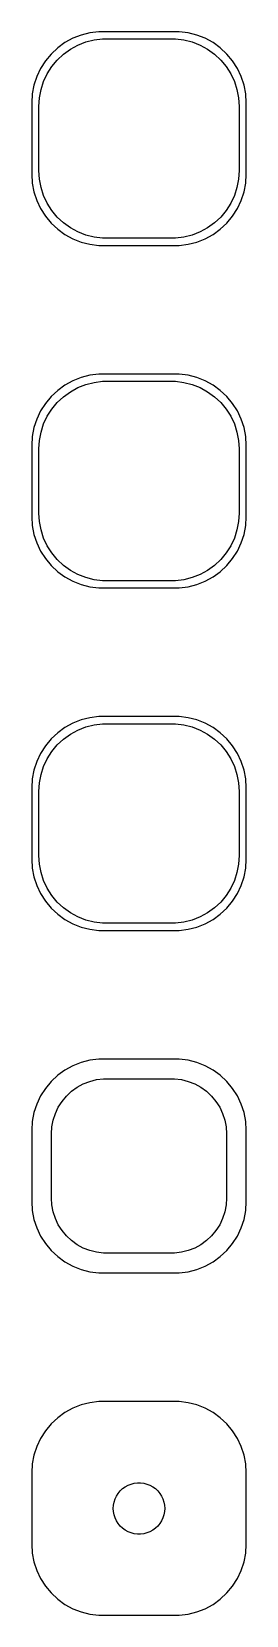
# Model space of a CAD drawing. Header units: metres. Extents: x -8 to 8, y 89 to 199.
import ezdxf

# ---------------------------------------------------------------- set-up
doc = ezdxf.new("R2010")
doc.units = ezdxf.units.M

msp = doc.modelspace()

# ---------------------------------------------------------------- linework, layer by layer
for p, q in [((-5.17912, 198.722), (-5.68712, 198.353)), ((-4.62889, 199.024), (-5.17912, 198.722)), ((-4.04507, 199.255), (-4.62889, 199.024)), ((-4.27245, 198.548), (-3.71782, 198.768)), ((-3.4369, 199.411), (-4.04507, 199.255)), ((-3.71782, 198.768), (-3.14006, 198.916)), ((-2.81395, 199.49), (-3.4369, 199.411)), ((-3.14006, 198.916), (-2.54825, 198.991)), ((2.81395, 199.49), (-2.81395, 199.49)), ((-2.54825, 198.991), (2.54825, 198.991)), ((2.54825, 198.991), (3.14006, 198.916)), ((3.4369, 199.411), (2.81395, 199.49)), ((3.14006, 198.916), (3.71782, 198.768)), ((4.04507, 199.255), (3.4369, 199.411)), ((3.71782, 198.768), (4.27245, 198.548)), ((4.62889, 199.024), (4.04507, 199.255)), ((5.17912, 198.722), (4.62889, 199.024)), ((5.68712, 198.353), (5.17912, 198.722)), ((-6.14484, 197.923), (-6.54507, 197.439)), ((-5.68712, 198.353), (-6.14484, 197.923)), ((-5.7126, 197.502), (-5.27776, 197.91)), ((-5.27776, 197.91), (-4.79517, 198.261)), ((-4.79517, 198.261), (-4.27245, 198.548)), ((4.27245, 198.548), (4.79517, 198.261)), ((4.79517, 198.261), (5.27776, 197.91)), ((5.27776, 197.91), (5.7126, 197.502)), ((6.14484, 197.923), (5.68712, 198.353)), ((6.54507, 197.439), (6.14484, 197.923)), ((-6.88153, 196.909), (-7.14888, 196.341)), ((-6.54507, 197.439), (-6.88153, 196.909)), ((-6.66643, 195.999), (-6.41245, 196.538)), ((-6.41245, 196.538), (-6.09282, 197.042)), ((-6.09282, 197.042), (-5.7126, 197.502)), ((5.7126, 197.502), (6.09282, 197.042)), ((6.09282, 197.042), (6.41245, 196.538)), ((6.41245, 196.538), (6.66643, 195.999)), ((6.88153, 196.909), (6.54507, 197.439)), ((7.14888, 196.341), (6.88153, 196.909)), ((-7.34291, 195.743), (-7.46057, 195.127)), ((-7.14888, 196.341), (-7.34291, 195.743)), ((-6.96254, 194.845), (-6.85077, 195.431)), ((-6.85077, 195.431), (-6.66643, 195.999)), ((6.66643, 195.999), (6.85077, 195.431)), ((6.85077, 195.431), (6.96254, 194.845)), ((7.34291, 195.743), (7.14888, 196.341)), ((7.46057, 195.127), (7.34291, 195.743)), ((-7.46057, 195.127), (-7.5, 194.5)), ((-7.5, 194.5), (-7.5, 189.5)), ((-7, 194.25), (-6.96254, 194.845)), ((-7, 189.75), (-7, 194.25)), ((6.96254, 194.845), (7, 194.25)), ((7, 194.25), (7, 189.75)), ((7.5, 194.5), (7.46057, 195.127)), ((7.5, 189.5), (7.5, 194.5)), ((-7.5, 189.5), (-7.46057, 188.873)), ((-7.46057, 188.873), (-7.34291, 188.257)), ((-6.96254, 189.155), (-7, 189.75)), ((-6.85077, 188.569), (-6.96254, 189.155)), ((6.96254, 189.155), (6.85077, 188.569)), ((7, 189.75), (6.96254, 189.155)), ((7.34291, 188.257), (7.46057, 188.873)), ((7.46057, 188.873), (7.5, 189.5)), ((-7.34291, 188.257), (-7.14888, 187.659)), ((-7.14888, 187.659), (-6.88153, 187.091)), ((-6.66643, 188.001), (-6.85077, 188.569)), ((-6.41245, 187.462), (-6.66643, 188.001)), ((6.66643, 188.001), (6.41245, 187.462)), ((6.85077, 188.569), (6.66643, 188.001)), ((6.88153, 187.091), (7.14888, 187.659)), ((7.14888, 187.659), (7.34291, 188.257)), ((-6.88153, 187.091), (-6.54507, 186.561)), ((-6.54507, 186.561), (-6.14484, 186.077)), ((-6.09282, 186.958), (-6.41245, 187.462)), ((-5.7126, 186.498), (-6.09282, 186.958)), ((-5.27776, 186.09), (-5.7126, 186.498)), ((5.7126, 186.498), (5.27776, 186.09)), ((6.09282, 186.958), (5.7126, 186.498)), ((6.41245, 187.462), (6.09282, 186.958)), ((6.14484, 186.077), (6.54507, 186.561)), ((6.54507, 186.561), (6.88153, 187.091)), ((-6.14484, 186.077), (-5.68712, 185.647)), ((-5.68712, 185.647), (-5.17912, 185.278)), ((-4.79517, 185.739), (-5.27776, 186.09)), ((-4.27245, 185.452), (-4.79517, 185.739)), ((-3.71782, 185.232), (-4.27245, 185.452)), ((4.27245, 185.452), (3.71782, 185.232)), ((4.79517, 185.739), (4.27245, 185.452)), ((5.27776, 186.09), (4.79517, 185.739)), ((5.17912, 185.278), (5.68712, 185.647)), ((5.68712, 185.647), (6.14484, 186.077)), ((-5.17912, 185.278), (-4.62889, 184.976)), ((-4.62889, 184.976), (-4.04507, 184.745)), ((-4.04507, 184.745), (-3.4369, 184.589)), ((-3.14006, 185.084), (-3.71782, 185.232)), ((-3.4369, 184.589), (-2.81395, 184.51)), ((-2.54825, 185.009), (-3.14006, 185.084)), ((-2.81395, 184.51), (2.81395, 184.51)), ((2.54825, 185.009), (-2.54825, 185.009)), ((3.14006, 185.084), (2.54825, 185.009)), ((2.81395, 184.51), (3.4369, 184.589)), ((3.71782, 185.232), (3.14006, 185.084)), ((3.4369, 184.589), (4.04507, 184.745)), ((4.04507, 184.745), (4.62889, 184.976)), ((4.62889, 184.976), (5.17912, 185.278)), ((-3.4369, 175.411), (-4.04507, 175.255)), ((-2.81395, 175.49), (-3.4369, 175.411)), ((2.81395, 175.49), (-2.81395, 175.49)), ((3.4369, 175.411), (2.81395, 175.49)), ((4.04507, 175.255), (3.4369, 175.411)), ((-5.68712, 174.353), (-6.14484, 173.923)), ((-5.17912, 174.722), (-5.68712, 174.353)), ((-5.27776, 173.91), (-4.79517, 174.261)), ((-4.62889, 175.024), (-5.17912, 174.722)), ((-4.79517, 174.261), (-4.27245, 174.548)), ((-4.04507, 175.255), (-4.62889, 175.024)), ((-4.27245, 174.548), (-3.71782, 174.768)), ((-3.71782, 174.768), (-3.14006, 174.916)), ((-3.14006, 174.916), (-2.54825, 174.991)), ((-2.54825, 174.991), (2.54825, 174.991)), ((2.54825, 174.991), (3.14006, 174.916)), ((3.14006, 174.916), (3.71782, 174.768)), ((3.71782, 174.768), (4.27245, 174.548)), ((4.62889, 175.024), (4.04507, 175.255)), ((4.27245, 174.548), (4.79517, 174.261)), ((5.17912, 174.722), (4.62889, 175.024)), ((4.79517, 174.261), (5.27776, 173.91)), ((5.68712, 174.353), (5.17912, 174.722)), ((6.14484, 173.923), (5.68712, 174.353)), ((-6.54507, 173.439), (-6.88153, 172.909)), ((-6.14484, 173.923), (-6.54507, 173.439)), ((-6.09282, 173.042), (-5.7126, 173.502)), ((-5.7126, 173.502), (-5.27776, 173.91)), ((5.27776, 173.91), (5.7126, 173.502)), ((5.7126, 173.502), (6.09282, 173.042)), ((6.54507, 173.439), (6.14484, 173.923)), ((6.88153, 172.909), (6.54507, 173.439)), ((-7.14888, 172.341), (-7.34291, 171.743)), ((-6.88153, 172.909), (-7.14888, 172.341)), ((-6.66643, 171.999), (-6.41245, 172.538)), ((-6.41245, 172.538), (-6.09282, 173.042)), ((6.09282, 173.042), (6.41245, 172.538)), ((6.41245, 172.538), (6.66643, 171.999)), ((7.14888, 172.341), (6.88153, 172.909)), ((7.34291, 171.743), (7.14888, 172.341)), ((-7.46057, 171.127), (-7.5, 170.5)), ((-7.34291, 171.743), (-7.46057, 171.127)), ((-6.96254, 170.845), (-6.85077, 171.431)), ((-6.85077, 171.431), (-6.66643, 171.999)), ((6.66643, 171.999), (6.85077, 171.431)), ((6.85077, 171.431), (6.96254, 170.845)), ((7.46057, 171.127), (7.34291, 171.743)), ((7.5, 170.5), (7.46057, 171.127)), ((-7.5, 170.5), (-7.5, 165.5)), ((-7, 170.25), (-6.96254, 170.845)), ((-7, 165.75), (-7, 170.25)), ((6.96254, 170.845), (7, 170.25)), ((7, 170.25), (7, 165.75)), ((7.5, 165.5), (7.5, 170.5)), ((-7.5, 165.5), (-7.46057, 164.873)), ((-6.96254, 165.155), (-7, 165.75)), ((7, 165.75), (6.96254, 165.155)), ((7.46057, 164.873), (7.5, 165.5)), ((-7.46057, 164.873), (-7.34291, 164.257)), ((-7.34291, 164.257), (-7.14888, 163.659)), ((-6.85077, 164.569), (-6.96254, 165.155)), ((-6.66643, 164.001), (-6.85077, 164.569)), ((6.85077, 164.569), (6.66643, 164.001)), ((6.96254, 165.155), (6.85077, 164.569)), ((7.14888, 163.659), (7.34291, 164.257)), ((7.34291, 164.257), (7.46057, 164.873)), ((-7.14888, 163.659), (-6.88153, 163.091)), ((-6.41245, 163.462), (-6.66643, 164.001)), ((-6.09282, 162.958), (-6.41245, 163.462)), ((6.41245, 163.462), (6.09282, 162.958)), ((6.66643, 164.001), (6.41245, 163.462)), ((6.88153, 163.091), (7.14888, 163.659)), ((-6.88153, 163.091), (-6.54507, 162.561)), ((-6.54507, 162.561), (-6.14484, 162.077)), ((-6.14484, 162.077), (-5.68712, 161.647)), ((-5.7126, 162.498), (-6.09282, 162.958)), ((-5.27776, 162.09), (-5.7126, 162.498)), ((-4.79517, 161.739), (-5.27776, 162.09)), ((5.27776, 162.09), (4.79517, 161.739)), ((5.7126, 162.498), (5.27776, 162.09)), ((5.68712, 161.647), (6.14484, 162.077)), ((6.09282, 162.958), (5.7126, 162.498)), ((6.14484, 162.077), (6.54507, 162.561)), ((6.54507, 162.561), (6.88153, 163.091)), ((-5.68712, 161.647), (-5.17912, 161.278)), ((-5.17912, 161.278), (-4.62889, 160.976)), ((-4.27245, 161.452), (-4.79517, 161.739)), ((-4.62889, 160.976), (-4.04507, 160.745)), ((-3.71782, 161.232), (-4.27245, 161.452)), ((-3.14006, 161.084), (-3.71782, 161.232)), ((-2.54825, 161.009), (-3.14006, 161.084)), ((2.54825, 161.009), (-2.54825, 161.009)), ((3.14006, 161.084), (2.54825, 161.009)), ((3.71782, 161.232), (3.14006, 161.084)), ((4.27245, 161.452), (3.71782, 161.232)), ((4.04507, 160.745), (4.62889, 160.976)), ((4.79517, 161.739), (4.27245, 161.452)), ((4.62889, 160.976), (5.17912, 161.278)), ((5.17912, 161.278), (5.68712, 161.647)), ((-4.04507, 160.745), (-3.4369, 160.589)), ((-3.4369, 160.589), (-2.81395, 160.51)), ((-2.81395, 160.51), (2.81395, 160.51)), ((2.81395, 160.51), (3.4369, 160.589)), ((3.4369, 160.589), (4.04507, 160.745)), ((-4.62889, 151.024), (-5.17912, 150.722)), ((-4.04507, 151.255), (-4.62889, 151.024)), ((-3.4369, 151.411), (-4.04507, 151.255)), ((-2.81395, 151.49), (-3.4369, 151.411)), ((-3.14006, 150.916), (-2.54825, 150.991)), ((2.81395, 151.49), (-2.81395, 151.49)), ((-2.54825, 150.991), (2.54825, 150.991)), ((2.54825, 150.991), (3.14006, 150.916)), ((3.4369, 151.411), (2.81395, 151.49)), ((4.04507, 151.255), (3.4369, 151.411)), ((4.62889, 151.024), (4.04507, 151.255)), ((5.17912, 150.722), (4.62889, 151.024)), ((-6.14484, 149.923), (-6.54507, 149.439)), ((-5.68712, 150.353), (-6.14484, 149.923)), ((-5.7126, 149.502), (-5.27776, 149.91)), ((-5.17912, 150.722), (-5.68712, 150.353)), ((-5.27776, 149.91), (-4.79517, 150.261)), ((-4.79517, 150.261), (-4.27245, 150.548)), ((-4.27245, 150.548), (-3.71782, 150.768)), ((-3.71782, 150.768), (-3.14006, 150.916)), ((3.14006, 150.916), (3.71782, 150.768)), ((3.71782, 150.768), (4.27245, 150.548)), ((4.27245, 150.548), (4.79517, 150.261)), ((4.79517, 150.261), (5.27776, 149.91)), ((5.68712, 150.353), (5.17912, 150.722)), ((5.27776, 149.91), (5.7126, 149.502)), ((6.14484, 149.923), (5.68712, 150.353)), ((6.54507, 149.439), (6.14484, 149.923)), ((-6.88153, 148.909), (-7.14888, 148.341)), ((-6.54507, 149.439), (-6.88153, 148.909)), ((-6.41245, 148.538), (-6.09282, 149.042)), ((-6.09282, 149.042), (-5.7126, 149.502)), ((5.7126, 149.502), (6.09282, 149.042)), ((6.09282, 149.042), (6.41245, 148.538)), ((6.88153, 148.909), (6.54507, 149.439)), ((7.14888, 148.341), (6.88153, 148.909)), ((-7.34291, 147.743), (-7.46057, 147.127)), ((-7.14888, 148.341), (-7.34291, 147.743)), ((-6.85077, 147.431), (-6.66643, 147.999)), ((-6.66643, 147.999), (-6.41245, 148.538)), ((6.41245, 148.538), (6.66643, 147.999)), ((6.66643, 147.999), (6.85077, 147.431)), ((7.34291, 147.743), (7.14888, 148.341)), ((7.46057, 147.127), (7.34291, 147.743)), ((-7.46057, 147.127), (-7.5, 146.5)), ((-7.5, 146.5), (-7.5, 141.5)), ((-7, 146.25), (-6.96254, 146.845)), ((-6.96254, 146.845), (-6.85077, 147.431)), ((6.85077, 147.431), (6.96254, 146.845)), ((6.96254, 146.845), (7, 146.25)), ((7.5, 146.5), (7.46057, 147.127)), ((7.5, 141.5), (7.5, 146.5)), ((-7, 141.75), (-7, 146.25)), ((7, 146.25), (7, 141.75)), ((-7.5, 141.5), (-7.46057, 140.873)), ((-6.96254, 141.155), (-7, 141.75)), ((-6.85077, 140.569), (-6.96254, 141.155)), ((6.96254, 141.155), (6.85077, 140.569)), ((7, 141.75), (6.96254, 141.155)), ((7.46057, 140.873), (7.5, 141.5)), ((-7.46057, 140.873), (-7.34291, 140.257)), ((-7.34291, 140.257), (-7.14888, 139.659)), ((-6.66643, 140.001), (-6.85077, 140.569)), ((-6.41245, 139.462), (-6.66643, 140.001)), ((6.66643, 140.001), (6.41245, 139.462)), ((6.85077, 140.569), (6.66643, 140.001)), ((7.14888, 139.659), (7.34291, 140.257)), ((7.34291, 140.257), (7.46057, 140.873)), ((-7.14888, 139.659), (-6.88153, 139.091)), ((-6.88153, 139.091), (-6.54507, 138.561)), ((-6.09282, 138.958), (-6.41245, 139.462)), ((-5.7126, 138.498), (-6.09282, 138.958)), ((6.09282, 138.958), (5.7126, 138.498)), ((6.41245, 139.462), (6.09282, 138.958)), ((6.54507, 138.561), (6.88153, 139.091)), ((6.88153, 139.091), (7.14888, 139.659)), ((-6.54507, 138.561), (-6.14484, 138.077)), ((-6.14484, 138.077), (-5.68712, 137.647)), ((-5.27776, 138.09), (-5.7126, 138.498)), ((-5.68712, 137.647), (-5.17912, 137.278)), ((-4.79517, 137.739), (-5.27776, 138.09)), ((-4.27245, 137.452), (-4.79517, 137.739)), ((4.79517, 137.739), (4.27245, 137.452)), ((5.27776, 138.09), (4.79517, 137.739)), ((5.17912, 137.278), (5.68712, 137.647)), ((5.7126, 138.498), (5.27776, 138.09)), ((5.68712, 137.647), (6.14484, 138.077)), ((6.14484, 138.077), (6.54507, 138.561)), ((-5.17912, 137.278), (-4.62889, 136.976)), ((-4.62889, 136.976), (-4.04507, 136.745)), ((-3.71782, 137.232), (-4.27245, 137.452)), ((-4.04507, 136.745), (-3.4369, 136.589)), ((-3.14006, 137.084), (-3.71782, 137.232)), ((-3.4369, 136.589), (-2.81395, 136.51)), ((-2.54825, 137.009), (-3.14006, 137.084)), ((-2.81395, 136.51), (2.81395, 136.51)), ((2.54825, 137.009), (-2.54825, 137.009)), ((3.14006, 137.084), (2.54825, 137.009)), ((2.81395, 136.51), (3.4369, 136.589)), ((3.71782, 137.232), (3.14006, 137.084)), ((3.4369, 136.589), (4.04507, 136.745)), ((4.27245, 137.452), (3.71782, 137.232)), ((4.04507, 136.745), (4.62889, 136.976)), ((4.62889, 136.976), (5.17912, 137.278)), ((-5.17912, 126.722), (-5.68712, 126.353)), ((-4.62889, 127.024), (-5.17912, 126.722)), ((-4.04507, 127.255), (-4.62889, 127.024)), ((-3.4369, 127.411), (-4.04507, 127.255)), ((-2.81395, 127.49), (-3.4369, 127.411)), ((2.81395, 127.49), (-2.81395, 127.49)), ((3.4369, 127.411), (2.81395, 127.49)), ((4.04507, 127.255), (3.4369, 127.411)), ((4.62889, 127.024), (4.04507, 127.255)), ((5.17912, 126.722), (4.62889, 127.024)), ((5.68712, 126.353), (5.17912, 126.722)), ((-6.54507, 125.439), (-6.88153, 124.909)), ((-6.14484, 125.923), (-6.54507, 125.439)), ((-5.68712, 126.353), (-6.14484, 125.923)), ((-4.71649, 125.231), (-4.32336, 125.517)), ((-4.32336, 125.517), (-3.89754, 125.751)), ((-3.89754, 125.751), (-3.44572, 125.93)), ((-3.44572, 125.93), (-2.97505, 126.051)), ((-2.97505, 126.051), (-2.49297, 126.112)), ((-2.49297, 126.112), (2.49297, 126.112)), ((2.49297, 126.112), (2.97505, 126.051)), ((2.97505, 126.051), (3.44572, 125.93)), ((3.44572, 125.93), (3.89754, 125.751)), ((3.89754, 125.751), (4.32336, 125.517)), ((4.32336, 125.517), (4.71649, 125.231)), ((6.14484, 125.923), (5.68712, 126.353)), ((6.54507, 125.439), (6.14484, 125.923)), ((6.88153, 124.909), (6.54507, 125.439)), ((-7.14888, 124.341), (-7.34291, 123.743)), ((-6.88153, 124.909), (-7.14888, 124.341)), ((-5.64084, 124.114), (-5.38046, 124.524)), ((-5.38046, 124.524), (-5.07071, 124.899)), ((-5.07071, 124.899), (-4.71649, 125.231)), ((4.71649, 125.231), (5.07071, 124.899)), ((5.07071, 124.899), (5.38046, 124.524)), ((5.38046, 124.524), (5.64084, 124.114)), ((7.14888, 124.341), (6.88153, 124.909)), ((7.34291, 123.743), (7.14888, 124.341)), ((-7.34291, 123.743), (-7.46057, 123.127)), ((-6.08896, 122.735), (-5.99789, 123.212)), ((-5.99789, 123.212), (-5.84773, 123.674)), ((-5.84773, 123.674), (-5.64084, 124.114)), ((5.64084, 124.114), (5.84773, 123.674)), ((5.84773, 123.674), (5.99789, 123.212)), ((5.99789, 123.212), (6.08896, 122.735)), ((7.46057, 123.127), (7.34291, 123.743)), ((-7.46057, 123.127), (-7.5, 122.5)), ((-7.5, 122.5), (-7.5, 117.5)), ((-6.11946, 122.25), (-6.08896, 122.735)), ((-6.11946, 117.75), (-6.11946, 122.25)), ((6.08896, 122.735), (6.11946, 122.25)), ((6.11946, 122.25), (6.11946, 117.75)), ((7.5, 122.5), (7.46057, 123.127)), ((7.5, 117.5), (7.5, 122.5)), ((-6.08896, 117.265), (-6.11946, 117.75)), ((6.11946, 117.75), (6.08896, 117.265)), ((-7.5, 117.5), (-7.46057, 116.873)), ((-7.46057, 116.873), (-7.34291, 116.257)), ((-5.99789, 116.788), (-6.08896, 117.265)), ((-5.84773, 116.326), (-5.99789, 116.788)), ((5.99789, 116.788), (5.84773, 116.326)), ((6.08896, 117.265), (5.99789, 116.788)), ((7.34291, 116.257), (7.46057, 116.873)), ((7.46057, 116.873), (7.5, 117.5)), ((-7.34291, 116.257), (-7.14888, 115.659)), ((-7.14888, 115.659), (-6.88153, 115.091)), ((-5.64084, 115.886), (-5.84773, 116.326)), ((-5.38046, 115.476), (-5.64084, 115.886)), ((-5.07071, 115.101), (-5.38046, 115.476)), ((5.38046, 115.476), (5.07071, 115.101)), ((5.64084, 115.886), (5.38046, 115.476)), ((5.84773, 116.326), (5.64084, 115.886)), ((6.88153, 115.091), (7.14888, 115.659)), ((7.14888, 115.659), (7.34291, 116.257)), ((-6.88153, 115.091), (-6.54507, 114.561)), ((-6.54507, 114.561), (-6.14484, 114.077)), ((-4.71649, 114.769), (-5.07071, 115.101)), ((-4.32336, 114.483), (-4.71649, 114.769)), ((-3.89754, 114.249), (-4.32336, 114.483)), ((4.32336, 114.483), (3.89754, 114.249)), ((4.71649, 114.769), (4.32336, 114.483)), ((5.07071, 115.101), (4.71649, 114.769)), ((6.14484, 114.077), (6.54507, 114.561)), ((6.54507, 114.561), (6.88153, 115.091)), ((-6.14484, 114.077), (-5.68712, 113.647)), ((-5.68712, 113.647), (-5.17912, 113.278)), ((-5.17912, 113.278), (-4.62889, 112.976)), ((-3.44572, 114.07), (-3.89754, 114.249)), ((-2.97505, 113.949), (-3.44572, 114.07)), ((-2.49297, 113.888), (-2.97505, 113.949)), ((2.49297, 113.888), (-2.49297, 113.888)), ((2.97505, 113.949), (2.49297, 113.888)), ((3.44572, 114.07), (2.97505, 113.949)), ((3.89754, 114.249), (3.44572, 114.07)), ((4.62889, 112.976), (5.17912, 113.278)), ((5.17912, 113.278), (5.68712, 113.647)), ((5.68712, 113.647), (6.14484, 114.077)), ((-4.62889, 112.976), (-4.04507, 112.745)), ((-4.04507, 112.745), (-3.4369, 112.589)), ((-3.4369, 112.589), (-2.81395, 112.51)), ((-2.81395, 112.51), (2.81395, 112.51)), ((2.81395, 112.51), (3.4369, 112.589)), ((3.4369, 112.589), (4.04507, 112.745)), ((4.04507, 112.745), (4.62889, 112.976)), ((-4.04507, 103.255), (-4.62889, 103.024)), ((-3.4369, 103.411), (-4.04507, 103.255)), ((-2.81395, 103.49), (-3.4369, 103.411)), ((2.81395, 103.49), (-2.81395, 103.49)), ((3.4369, 103.411), (2.81395, 103.49)), ((4.04507, 103.255), (3.4369, 103.411)), ((4.62889, 103.024), (4.04507, 103.255)), ((-5.68712, 102.353), (-6.14484, 101.923)), ((-5.17912, 102.722), (-5.68712, 102.353)), ((-4.62889, 103.024), (-5.17912, 102.722)), ((5.17912, 102.722), (4.62889, 103.024)), ((5.68712, 102.353), (5.17912, 102.722)), ((6.14484, 101.923), (5.68712, 102.353)), ((-6.54507, 101.439), (-6.88153, 100.909)), ((-6.14484, 101.923), (-6.54507, 101.439)), ((6.54507, 101.439), (6.14484, 101.923)), ((6.88153, 100.909), (6.54507, 101.439)), ((-7.14888, 100.341), (-7.34291, 99.7434)), ((-6.88153, 100.909), (-7.14888, 100.341)), ((7.14888, 100.341), (6.88153, 100.909)), ((7.34291, 99.7434), (7.14888, 100.341)), ((-7.46057, 99.1267), (-7.5, 98.5)), ((-7.34291, 99.7434), (-7.46057, 99.1267)), ((7.46057, 99.1267), (7.34291, 99.7434)), ((7.5, 98.5), (7.46057, 99.1267)), ((-7.5, 98.5), (-7.5, 93.5)), ((-0.76639, 97.6287), (-0.55623, 97.7119)), ((-0.55623, 97.7119), (-0.33728, 97.7681)), ((-0.33728, 97.7681), (-0.11302, 97.7964)), ((-0.11302, 97.7964), (0.11302, 97.7964)), ((0.11302, 97.7964), (0.33728, 97.7681)), ((0.33728, 97.7681), (0.55623, 97.7119)), ((0.55623, 97.7119), (0.76639, 97.6287)), ((7.5, 93.5), (7.5, 98.5)), ((-1.74344, 96.4476), (-1.67358, 96.6626)), ((-1.67358, 96.6626), (-1.57735, 96.8671)), ((-1.57735, 96.8671), (-1.45622, 97.058)), ((-1.45622, 97.058), (-1.31213, 97.2322)), ((-1.31213, 97.2322), (-1.14735, 97.3869)), ((-1.14735, 97.3869), (-0.96448, 97.5198)), ((-0.96448, 97.5198), (-0.76639, 97.6287)), ((0.76639, 97.6287), (0.96448, 97.5198)), ((0.96448, 97.5198), (1.14735, 97.3869)), ((1.14735, 97.3869), (1.31213, 97.2322)), ((1.31213, 97.2322), (1.45622, 97.058)), ((1.45622, 97.058), (1.57735, 96.8671)), ((1.57735, 96.8671), (1.67358, 96.6626)), ((1.67358, 96.6626), (1.74344, 96.4476)), ((-1.79999, 96), (-1.7858, 96.2256)), ((-1.7858, 95.7744), (-1.79999, 96)), ((-1.7858, 96.2256), (-1.74344, 96.4476)), ((-1.74344, 95.5524), (-1.7858, 95.7744)), ((-1.67358, 95.3374), (-1.74344, 95.5524)), ((1.74344, 95.5524), (1.67358, 95.3374)), ((1.74344, 96.4476), (1.7858, 96.2256)), ((1.7858, 95.7744), (1.74344, 95.5524)), ((1.7858, 96.2256), (1.79999, 96)), ((1.79999, 96), (1.7858, 95.7744)), ((-1.57735, 95.1329), (-1.67358, 95.3374)), ((-1.45622, 94.942), (-1.57735, 95.1329)), ((-1.31213, 94.7678), (-1.45622, 94.942)), ((-1.14735, 94.6131), (-1.31213, 94.7678)), ((-0.96448, 94.4802), (-1.14735, 94.6131)), ((-0.76639, 94.3713), (-0.96448, 94.4802)), ((-0.55623, 94.2881), (-0.76639, 94.3713)), ((0.76639, 94.3713), (0.55623, 94.2881)), ((0.96448, 94.4802), (0.76639, 94.3713)), ((1.14735, 94.6131), (0.96448, 94.4802)), ((1.31213, 94.7678), (1.14735, 94.6131)), ((1.45622, 94.942), (1.31213, 94.7678)), ((1.57735, 95.1329), (1.45622, 94.942)), ((1.67358, 95.3374), (1.57735, 95.1329)), ((-7.5, 93.5), (-7.46057, 92.8733)), ((-0.33728, 94.2319), (-0.55623, 94.2881)), ((-0.11302, 94.2036), (-0.33728, 94.2319)), ((0.11302, 94.2036), (-0.11302, 94.2036)), ((0.33728, 94.2319), (0.11302, 94.2036)), ((0.55623, 94.2881), (0.33728, 94.2319)), ((7.46057, 92.8733), (7.5, 93.5)), ((-7.46057, 92.8733), (-7.34291, 92.2566)), ((-7.34291, 92.2566), (-7.14888, 91.6594)), ((7.14888, 91.6594), (7.34291, 92.2566)), ((7.34291, 92.2566), (7.46057, 92.8733)), ((-7.14888, 91.6594), (-6.88153, 91.0912)), ((-6.88153, 91.0912), (-6.54507, 90.5611)), ((6.54507, 90.5611), (6.88153, 91.0912)), ((6.88153, 91.0912), (7.14888, 91.6594)), ((-6.54507, 90.5611), (-6.14484, 90.0773)), ((-6.14484, 90.0773), (-5.68712, 89.6474)), ((5.68712, 89.6474), (6.14484, 90.0773)), ((6.14484, 90.0773), (6.54507, 90.5611)), ((-5.68712, 89.6474), (-5.17912, 89.2784)), ((-5.17912, 89.2784), (-4.62889, 88.9759)), ((-4.62889, 88.9759), (-4.04507, 88.7447)), ((4.04507, 88.7447), (4.62889, 88.9759)), ((4.62889, 88.9759), (5.17912, 89.2784)), ((5.17912, 89.2784), (5.68712, 89.6474)), ((-4.04507, 88.7447), (-3.4369, 88.5886)), ((-3.4369, 88.5886), (-2.81395, 88.5099)), ((-2.81395, 88.5099), (2.81395, 88.5099)), ((2.81395, 88.5099), (3.4369, 88.5886)), ((3.4369, 88.5886), (4.04507, 88.7447))]:
    msp.add_line(p, q)

doc.saveas('drawing.dxf')
